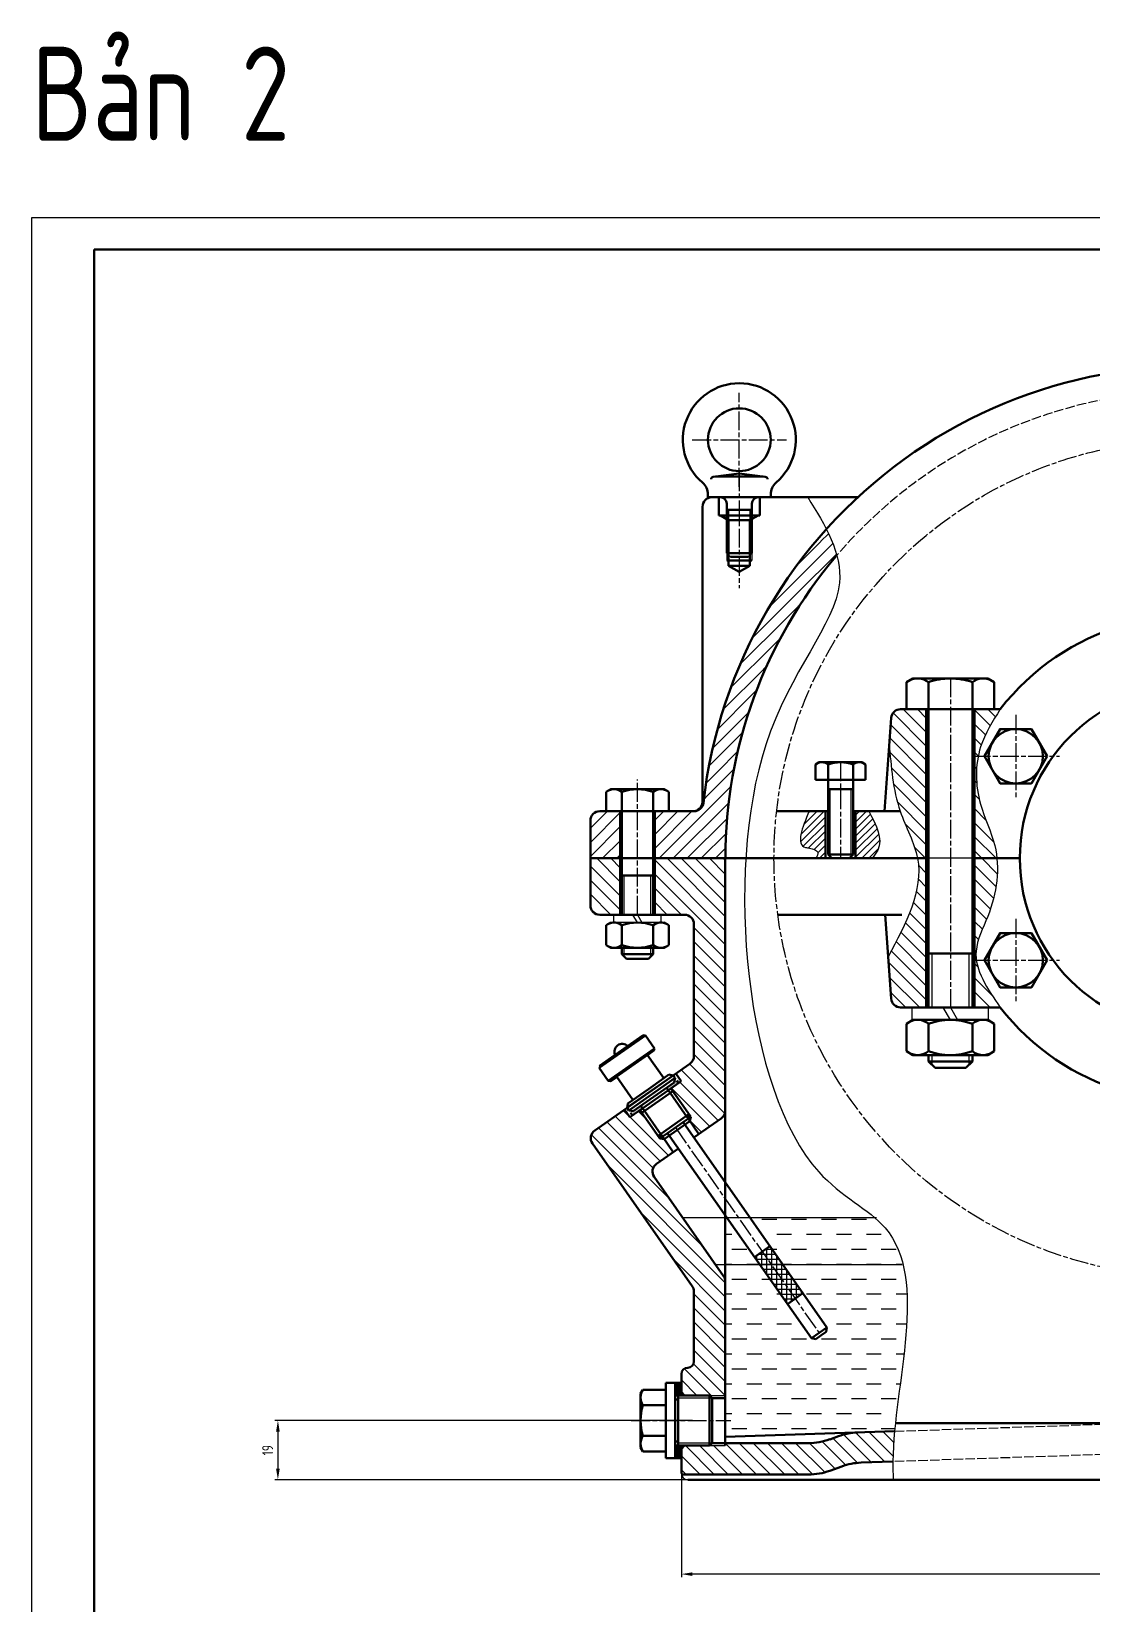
# Model space of a CAD drawing. Header units: millimetres. Extents: x -11122 to -2883, y -3177 to -1688.
# Drawn here: x -9733 to -9394, y -2778 to -2276 of the extents above; entities that cross this region are included whole.
import ezdxf

# ---------------------------------------------------------------- set-up
doc = ezdxf.new("R2010")
doc.units = ezdxf.units.MM
doc.header["$LTSCALE"] = 0.5
doc.linetypes.add('AM_ISO02W050', pattern=[7.5, 6, -1.5])
doc.linetypes.add('AM_ISO08W050', pattern=[18, 12, -1.5, 3, -1.5])
for name, color, linetype, lineweight in [('AM_0', 7, 'Continuous', 50), ('AM_3', 6, 'AM_ISO02W050', 25), ('AM_4', 3, 'Continuous', 25), ('AM_5', 3, 'Continuous', 25), ('AM_7', 4, 'AM_ISO08W050', 25), ('duong dam', 7, 'Continuous', 50), ('duong_dam', 7, 'Continuous', 50)]:
    doc.layers.add(name, color=color, linetype=linetype, lineweight=lineweight)
doc.styles.get("Standard").update_dxf_attribs({"font": 'tcvn+7284-2003i.ttf', "width": 0.8, "height": 3.5})
doc.styles.add('TCVN', font='tcvn+7284-2003i.ttf', dxfattribs={"width": 0.8, "height": 3.5})
doc.dimstyles.new('AM_ISO$0', dxfattribs={"dimtxt": 3.5, "dimasz": 3.5, "dimexe": 1, "dimexo": 1, "dimgap": 1.5, "dimtad": 1, "dimdsep": 46, "dimtxsty": 'Standard', "dimcen": 0, "dimclrd": 256, "dimclre": 256, "dimclrt": 130, "dimadec": 0, "dimazin": 2, "dimtp": 0.1, "dimtm": 0.1, "dimtfac": 0.71, "dimtdec": 3, "dimtmove": 0, "dimatfit": 3, "dimfxl": 1, "dimlwd": -1, "dimlwe": -1, "dimarcsym": 1})
pattern_1 = [(135, (-11036.2126, -6020.4204), (-2.245064, -2.245064), [])]

# ---------------------------------------------------------------- blocks, each defined once
blk = doc.blocks.new('*U41')
at = {"layer": 'AM_0'}
blk.add_lwpolyline([(10, 0), (5, 8.66), (-5, 8.66), (-10, 0), (-5, -8.66), (5, -8.66)], close=True, dxfattribs=at)
blk.add_circle((0, 0), 8.66, dxfattribs=at)
at = {"layer": 'AM_7'}
for p, q in [((0, 13.2), (0, -13.2)), ((-14, 0), (14, 0))]:
    blk.add_line(p, q, dxfattribs=at)
blk = doc.blocks.new('*U42')
at = {"layer": 'AM_0'}
blk.add_lwpolyline([(10, 0), (5, 8.66), (-5, 8.66), (-10, 0), (-5, -8.66), (5, -8.66)], close=True, dxfattribs=at)
blk.add_circle((0, 0), 8.66, dxfattribs=at)
at = {"layer": 'AM_7'}
for p, q in [((0, 13.2), (0, -13.2)), ((-14, 0), (14, 0))]:
    blk.add_line(p, q, dxfattribs=at)
blk = doc.blocks.new('*U31')
at = {"layer": 'AM_0', "lineweight": 25}
for p, q in [((0, 0), (-2.31, -4)), ((12.15, 0), (-12.15, 0)), ((-12.15, -4), (-12.15, 0)), ((-12.15, -4), (12.15, -4)), ((0, -4), (2.31, 0)), ((12.15, -4), (12.15, 0))]:
    blk.add_line(p, q, dxfattribs=at)
blk = doc.blocks.new('*U32')
at = {"layer": 'AM_0', "lineweight": 25}
for p, q in [((0, 0), (-1.44, -2.5)), ((7.55, 0), (-7.55, 0)), ((-7.55, -2.5), (-7.55, 0)), ((-7.55, -2.5), (7.55, -2.5)), ((0, -2.5), (1.44, 0)), ((7.55, -2.5), (7.55, 0))]:
    blk.add_line(p, q, dxfattribs=at)
blk = doc.blocks.new('*U33')
at = {"layer": 'AM_0'}
for p, q in [((0, 0), (-6.81, 0)), ((0, 0), (6.81, 0)), ((-8, -0.69), (-6.81, 0)), ((-8, -0.69), (-8, -5.6)), ((-4, -0.69), (-4, -5.6)), ((4, -0.69), (4, -5.6)), ((8, -0.69), (6.81, 0)), ((8, -0.69), (8, -5.6)), ((-8, -5.6), (0, -5.6)), ((-4, -5.6), (-4, -29.4)), ((4, -5.6), (-4, -5.6)), ((-4, -8.6), (4, -8.6)), ((8, -5.6), (0, -5.6)), ((4, -29.4), (4, -5.6)), ((-4, -29.4), (4, -29.4)), ((-4, -29.4), (-2.8, -30.6)), ((4, -29.4), (2.8, -30.6)), ((-2.8, -30.6), (2.8, -30.6))]:
    blk.add_line(p, q, dxfattribs=at)
for centre, radius, start, end in [((0, -12), 12, 90, 109.4712), ((0, -12), 12, 70.5288, 90), ((-5.97, -3.16), 3.16, 51.5018, 120), ((5.97, -3.16), 3.16, 60, 128.4982)]:
    blk.add_arc(centre, radius, start, end, dxfattribs=at)
at = {"layer": 'AM_4'}
for p, q in [((-3.4, -8.6), (-3.4, -30)), ((3.4, -30), (3.4, -8.6))]:
    blk.add_line(p, q, dxfattribs=at)
at = {"layer": 'AM_7'}
blk.add_line((0, 0), (0, -30.6), dxfattribs=at)
blk = doc.blocks.new('*D45')
at = {"layer": 'AM_5', "linetype": 'ByBlock', "transparency": 16777216}
for p, q in [((-9525.49, -2732.16), (-9525.49, -2768.66)), ((-9129.4, -2734.92), (-9129.4, -2768.66)), ((-9132.9, -2767.66), (-9521.99, -2767.66))]:
    blk.add_line(p, q, dxfattribs=at)
at = {"layer": 'AM_5', "transparency": 16777216}
for points in [[(-9521.99, -2767.08), (-9521.99, -2768.24), (-9525.49, -2767.66)], [(-9132.9, -2767.08), (-9132.9, -2768.24), (-9129.4, -2767.66)]]:
    blk.add_solid(points, dxfattribs=at)
at = {"layer": 'AM_5', "color": 3, "transparency": 16777216, "insert": (-9327.45, -2764.41), "char_height": 3.5, "attachment_point": 5, "style": 'TCVN'}
blk.add_mtext('396', dxfattribs=at)
blk = doc.blocks.new('*D58')
at = {"layer": 'AM_5', "linetype": 'ByBlock', "transparency": 16777216}
for p, q in [((-9521.94, -2718.73), (-9655.07, -2718.73)), ((-9654.07, -2722.23), (-9654.07, -2734.09)), ((-9521.94, -2737.59), (-9655.07, -2737.59))]:
    blk.add_line(p, q, dxfattribs=at)
at = {"layer": 'AM_5', "transparency": 16777216}
for points in [[(-9654.66, -2722.23), (-9653.49, -2722.23), (-9654.07, -2718.73)], [(-9654.66, -2734.09), (-9653.49, -2734.09), (-9654.07, -2737.59)]]:
    blk.add_solid(points, dxfattribs=at)
at = {"layer": 'AM_5', "color": 3, "transparency": 16777216, "insert": (-9657.32, -2728.16), "char_height": 3.5, "attachment_point": 5, "rotation": 90, "style": 'TCVN'}
blk.add_mtext('19', dxfattribs=at)

msp = doc.modelspace()

# ---------------------------------------------------------------- hatches: boundary and pattern name
at = {"layer": 'AM_0'}
h = msp.add_hatch(color=256, dxfattribs=at)
h.paths.add_polyline_path([(-9537.83, -2619.25), (-9538.4, -2618.43), (-9541.68, -2620.73), (-9541.1, -2621.55)])
h.paths.add_polyline_path([(-9530.21, -2612.7), (-9529.63, -2613.52), (-9526.36, -2611.22), (-9526.93, -2610.4)])
at = {"layer": 'AM_4', "lineweight": 25}
h = msp.add_hatch(dxfattribs=at)
h.set_pattern_fill('ANSI31', color=256, scale=0.5)
h.set_pattern_definition([(45, (-10309.5056, -5464.477), (-1.122532, 1.122532), [])])
edge = h.paths.add_edge_path()
edge.add_spline(control_points=[(-9464.73, -2539.59), (-9464.04, -2538.75), (-9460.54, -2534.52), (-9463.44, -2529.01), (-9465.76, -2524.59)], knot_values=[0, 0, 0, 0, 3.140591, 15.906065, 15.906065, 15.906065, 15.906065], degree=3, periodic=0)
edge.add_line((-9465.76, -2524.59), (-9469.97, -2524.59))
edge.add_line((-9469.97, -2524.59), (-9469.97, -2539.59))
edge.add_line((-9469.97, -2539.59), (-9464.73, -2539.59))
edge = h.paths.add_edge_path()
edge.add_spline(control_points=[(-9484.77, -2524.59), (-9486.99, -2529.89), (-9489.44, -2535.76), (-9484.17, -2536.39), (-9481.37, -2537.15), (-9482.22, -2538.9), (-9482.56, -2539.59)], knot_values=[0, 0, 0, 0, 11.588207, 12.843494, 15.830586, 17.801559, 17.801559, 17.801559, 17.801559], degree=3, periodic=0)
edge.add_line((-9482.56, -2539.59), (-9479.57, -2539.59))
edge.add_line((-9479.57, -2539.59), (-9479.57, -2524.59))
edge.add_line((-9479.57, -2524.59), (-9484.77, -2524.59))
h = msp.add_hatch(dxfattribs=at)
h.set_pattern_fill('DASH', color=256, scale=1.5)
h.set_pattern_definition([(0, (-10309.5056, -5464.477), (4.7625, 4.7625), [4.7625, -4.7625])])
edge = h.paths.add_edge_path()
edge.add_spline(control_points=[(-9457.28, -2719.59), (-9455.46, -2702.4), (-9451.4, -2683.93), (-9455.11, -2669.17)], knot_values=[219.266427, 219.266427, 219.266427, 219.266427, 267.841121, 267.841121, 267.841121, 267.841121], degree=3, periodic=0)
edge.add_line((-9455.11, -2669.17), (-9493.1, -2669.17))
edge.add_line((-9493.1, -2669.17), (-9479.16, -2689.09))
edge.add_line((-9479.16, -2689.09), (-9479.4, -2690.48))
edge.add_line((-9479.4, -2690.48), (-9481.04, -2691.63))
edge.add_line((-9481.04, -2691.63), (-9482.68, -2692.78))
edge.add_line((-9482.68, -2692.78), (-9484.07, -2692.53))
edge.add_line((-9484.07, -2692.53), (-9500.43, -2669.17))
edge.add_line((-9500.43, -2669.17), (-9511.49, -2669.17))
edge.add_line((-9511.49, -2669.17), (-9511.49, -2723.92))
edge.add_line((-9511.49, -2723.92), (-9457.53, -2722.12))
edge.add_spline(control_points=[(-9457.53, -2722.12), (-9457.45, -2721.28), (-9457.37, -2720.44), (-9457.28, -2719.59)], knot_values=[267.841121, 267.841121, 267.841121, 267.841121, 270.238673, 270.238673, 270.238673, 270.238673], degree=3, periodic=0)
edge = h.paths.add_edge_path()
edge.add_spline(control_points=[(-9455.11, -2669.17), (-9456.18, -2664.89), (-9458.46, -2659.67), (-9462.28, -2655.2), (-9463.27, -2654.17)], knot_values=[200.745837, 200.745837, 200.745837, 200.745837, 214.846603, 219.266427, 219.266427, 219.266427, 219.266427], degree=3, periodic=0)
edge.add_line((-9463.27, -2654.17), (-9503.61, -2654.17))
edge.add_line((-9503.61, -2654.17), (-9493.1, -2669.17))
edge.add_line((-9493.1, -2669.17), (-9455.11, -2669.17))
h.paths.add_polyline_path([(-9510.93, -2654.17), (-9511.49, -2654.17), (-9511.49, -2669.17), (-9500.43, -2669.17)])
at = {"layer": 'AM_7', "lineweight": 25}
h = msp.add_hatch(dxfattribs=at)
h.set_pattern_fill('ANSI31', color=256)
h.set_pattern_definition([(45, (-9507.4938, -5464.477), (-2.245064, 2.245064), [])])
edge = h.paths.add_edge_path()
edge.add_spline(control_points=[(-9479.3, -2434.75), (-9478.68, -2436), (-9476.95, -2440.02), (-9475.96, -2443.08)], knot_values=[10.705236, 10.705236, 10.705236, 10.705236, 18.592735, 18.592735, 18.592735, 18.592735], degree=3, periodic=0)
edge.add_arc((-9362.65, -2539.59), 148.83, 139.5771, 180)
edge.add_line((-9511.49, -2539.59), (-9533.99, -2539.59))
edge.add_line((-9533.99, -2539.59), (-9533.99, -2524.59))
edge.add_line((-9533.99, -2524.59), (-9529.49, -2524.59))
edge.add_line((-9529.49, -2524.59), (-9521.47, -2524.59))
edge.add_arc((-9521.47, -2521.59), 3, 270, 353.5338)
edge.add_arc((-9362.65, -2539.59), 156.83, 138.0524, 173.5338, ccw=False)
edge = h.paths.add_edge_path()
edge.add_arc((-9551.49, -2527.59), 3, 90, 180, ccw=False)
edge.add_line((-9551.49, -2524.59), (-9549.49, -2524.59))
edge.add_line((-9549.49, -2524.59), (-9544.99, -2524.59))
edge.add_line((-9544.99, -2524.59), (-9544.99, -2539.59))
edge.add_line((-9544.99, -2539.59), (-9554.49, -2539.59))
edge.add_line((-9554.49, -2539.59), (-9554.49, -2527.59))
at = {"layer": 'AM_7'}
h = msp.add_hatch(dxfattribs=at)
h.set_pattern_fill('ANSI31', color=256, angle=90)
h.set_pattern_definition(pattern_1)
edge = h.paths.add_edge_path()
edge.add_line((-9447.47, -2492.09), (-9453.77, -2492.09))
edge.add_line((-9453.77, -2492.09), (-9455.65, -2492.09))
edge.add_arc((-9455.65, -2495.09), 3, 90, 175.9478)
edge.add_line((-9458.64, -2494.88), (-9459.23, -2503.16))
edge.add_spline(control_points=[(-9459.23, -2503.16), (-9458.69, -2510.42), (-9458.15, -2517.67), (-9455.75, -2524.59)], knot_values=[0, 0, 0, 0, 21.704705, 21.704705, 21.704705, 21.704705], degree=3, periodic=0)
edge.add_spline(control_points=[(-9455.75, -2524.59), (-9453.99, -2529.68), (-9451.22, -2534.59), (-9450.26, -2539.59)], knot_values=[0, 0, 0, 0, 15.971932, 15.971932, 15.971932, 15.971932], degree=3, periodic=0)
edge.add_line((-9450.26, -2539.59), (-9447.47, -2539.59))
edge.add_line((-9447.47, -2539.59), (-9447.47, -2492.09))
h = msp.add_hatch(dxfattribs=at)
h.set_pattern_fill('ANSI31', color=256, angle=90)
h.set_pattern_definition(pattern_1)
edge = h.paths.add_edge_path()
edge.add_spline(control_points=[(-9430.9, -2507.09), (-9430.7, -2506.08), (-9429.32, -2500.7), (-9426.33, -2495.95), (-9423.89, -2492.09)], knot_values=[0, 0, 0, 0, 3.083121, 16.621132, 16.621132, 16.621132, 16.621132], degree=3, periodic=0)
edge.add_line((-9423.89, -2492.09), (-9432.07, -2492.09))
edge.add_line((-9432.07, -2492.09), (-9432.07, -2507.09))
edge.add_line((-9432.07, -2507.09), (-9430.9, -2507.09))
h = msp.add_hatch(dxfattribs=at)
h.set_pattern_fill('ANSI31', color=256, angle=90)
h.set_pattern_definition(pattern_1)
edge = h.paths.add_edge_path()
edge.add_spline(control_points=[(-9424.93, -2539.59), (-9425.07, -2538.2), (-9426.06, -2532.3), (-9431.3, -2522.31), (-9431.89, -2512.05), (-9430.9, -2507.09)], knot_values=[16.621132, 16.621132, 16.621132, 16.621132, 20.828975, 34.787135, 49.906174, 49.906174, 49.906174, 49.906174], degree=3, periodic=0)
edge.add_line((-9430.9, -2507.09), (-9432.07, -2507.09))
edge.add_line((-9432.07, -2507.09), (-9432.07, -2539.59))
edge.add_line((-9432.07, -2539.59), (-9424.93, -2539.59))
at = {"layer": 'AM_7', "lineweight": 25}
h = msp.add_hatch(dxfattribs=at)
h.set_pattern_fill('ANSI31', color=256, angle=90)
h.set_pattern_definition([(135, (-10309.5056, -5464.477), (-2.245064, -2.245064), [])])
h.paths.add_polyline_path([(-9521.49, -2560.59), (-9521.49, -2602.59, -0.244698), (-9522.77, -2605.05), (-9527.26, -2608.19), (-9525.54, -2610.65), (-9529.63, -2613.52), (-9529.06, -2614.34), (-9523.9, -2621.71), (-9523.08, -2621.13), (-9523.08, -2621.13), (-9522.51, -2621.95), (-9522.75, -2623.35), (-9519.88, -2627.44), (-9512.77, -2622.46, 0.244698), (-9511.49, -2620), (-9511.49, -2539.59), (-9533.99, -2539.59), (-9533.99, -2557.59), (-9528.99, -2557.59), (-9524.49, -2557.59, -0.414214)])
h.paths.add_polyline_path([(-9544.99, -2539.59), (-9554.49, -2539.59), (-9554.49, -2554.59, 0.414214), (-9551.49, -2557.59), (-9544.99, -2557.59)])
h.paths.add_polyline_path([(-9533.43, -2636.93), (-9528.07, -2633.18), (-9531.52, -2628.26), (-9532.09, -2627.44), (-9532.91, -2628.02), (-9538.07, -2620.64), (-9538.64, -2619.83), (-9541.92, -2622.12), (-9543.64, -2619.66), (-9553.1, -2626.28, 0.414214), (-9553.83, -2630.46), (-9522.03, -2675.88, -0.153915), (-9521.49, -2677.6), (-9521.49, -2699.92, -0.414214), (-9523.49, -2701.92, 0.414214), (-9525.49, -2703.92), (-9525.49, -2709.73), (-9524.49, -2710.73), (-9516.49, -2710.73), (-9511.49, -2710.73), (-9511.49, -2689.68), (-9511.49, -2674.44, 0.153915), (-9512.03, -2672.72), (-9534.17, -2641.11, -0.414214)])
at = {"layer": 'AM_7'}
h = msp.add_hatch(dxfattribs=at)
h.set_pattern_fill('ANSI31', color=256, angle=90)
h.set_pattern_definition(pattern_1)
edge = h.paths.add_edge_path()
edge.add_line((-9447.47, -2539.59), (-9450.26, -2539.59))
edge.add_spline(control_points=[(-9450.26, -2539.59), (-9448.3, -2549.82), (-9453.95, -2560.38), (-9459.59, -2570.94)], knot_values=[0, 0, 0, 0, 32.714038, 32.714038, 32.714038, 32.714038], degree=3, periodic=0)
edge.add_line((-9459.59, -2570.94), (-9458.64, -2584.3))
edge.add_arc((-9455.65, -2584.09), 3, 184.0522, 270)
edge.add_line((-9455.65, -2587.09), (-9454.77, -2587.09))
edge.add_line((-9454.77, -2587.09), (-9454.77, -2587.06))
edge.add_line((-9454.77, -2587.06), (-9447.47, -2587.06))
edge.add_line((-9447.47, -2587.06), (-9447.47, -2539.59))
h = msp.add_hatch(dxfattribs=at)
h.set_pattern_fill('ANSI31', color=256, angle=90)
h.set_pattern_definition(pattern_1)
edge = h.paths.add_edge_path()
edge.add_spline(control_points=[(-9431.48, -2572.09), (-9431.62, -2571.11), (-9431.81, -2566.53), (-9426.26, -2556.11), (-9424.32, -2545.67), (-9424.93, -2539.59)], knot_values=[49.906174, 49.906174, 49.906174, 49.906174, 53.075656, 64.740824, 83.245017, 83.245017, 83.245017, 83.245017], degree=3, periodic=0)
edge.add_line((-9424.93, -2539.59), (-9432.07, -2539.59))
edge.add_line((-9432.07, -2539.59), (-9432.07, -2572.09))
edge.add_line((-9432.07, -2572.09), (-9431.48, -2572.09))
h = msp.add_hatch(dxfattribs=at)
h.set_pattern_fill('ANSI31', color=256, angle=90)
h.set_pattern_definition(pattern_1)
edge = h.paths.add_edge_path()
edge.add_spline(control_points=[(-9423.89, -2587.09), (-9427.32, -2582.11), (-9430.75, -2577.13), (-9431.48, -2572.09)], knot_values=[83.245017, 83.245017, 83.245017, 83.245017, 99.590234, 99.590234, 99.590234, 99.590234], degree=3, periodic=0)
edge.add_line((-9431.48, -2572.09), (-9432.07, -2572.09))
edge.add_line((-9432.07, -2572.09), (-9432.07, -2587.06))
edge.add_line((-9432.07, -2587.06), (-9424.77, -2587.06))
edge.add_line((-9424.77, -2587.06), (-9423.89, -2587.09))
at = {"layer": 'AM_7', "lineweight": 25}
h = msp.add_hatch(dxfattribs=at)
h.set_pattern_fill('ANSI37', color=256, scale=0.5, angle=45)
h.set_pattern_definition([(90, (-10309.5056, -5464.477), (-1.5875, 0), []), (180, (-10309.5056, -5464.477), (-1e-16, -1.5875), [])])
h.paths.add_polyline_path([(-9497.3, -2663.18), (-9499.75, -2664.9), (-9490.46, -2678.18), (-9486.79, -2678.18)])
h.paths.add_polyline_path([(-9499.75, -2664.9), (-9502.21, -2666.63), (-9494.12, -2678.18), (-9490.46, -2678.18)])
h.paths.add_polyline_path([(-9489.25, -2679.9), (-9490.46, -2678.18), (-9494.12, -2678.18), (-9491.71, -2681.63)])
h.paths.add_polyline_path([(-9486.79, -2678.18), (-9490.46, -2678.18), (-9489.25, -2679.9)])
at = {"layer": 'AM_7'}
h = msp.add_hatch(dxfattribs=at)
h.set_pattern_fill('ANSI31', color=256, angle=90)
h.set_pattern_definition([(135, (-9507.4938, -5464.477), (-2.245064, -2.245064), [])])
edge = h.paths.add_edge_path()
edge.add_arc((-9485.01, -2715.92), 20, 270, 290)
edge.add_line((-9478.17, -2734.72), (-9474.39, -2733.34))
edge.add_arc((-9467.55, -2752.13), 20, 91.9092, 110, ccw=False)
edge.add_line((-9468.22, -2732.14), (-9458.06, -2731.81))
edge.add_spline(control_points=[(-9458.06, -2731.81), (-9458.04, -2728.66), (-9457.84, -2725.42), (-9457.53, -2722.12)], knot_values=[270.238673, 270.238673, 270.238673, 270.238673, 279.633953, 279.633953, 279.633953, 279.633953], degree=3, periodic=0)
edge.add_line((-9457.53, -2722.12), (-9469.23, -2722.51))
edge.add_arc((-9468.57, -2742.5), 20, 91.9092, 110)
edge.add_line((-9475.41, -2723.71), (-9478.17, -2724.72))
edge.add_arc((-9485.01, -2705.92), 20, 270, 290, ccw=False)
edge.add_line((-9485.01, -2725.92), (-9511.49, -2725.92))
edge.add_line((-9511.49, -2725.92), (-9511.49, -2726.73))
edge.add_line((-9511.49, -2726.73), (-9516.49, -2726.73))
edge.add_line((-9516.49, -2726.73), (-9524.49, -2726.73))
edge.add_line((-9524.49, -2726.73), (-9525.49, -2727.73))
edge.add_line((-9525.49, -2727.73), (-9525.49, -2730.74))
edge.add_line((-9525.49, -2730.74), (-9525.49, -2735.59))
edge.add_arc((-9523.49, -2735.59), 2, 180, 189.5931)
edge.add_line((-9525.46, -2735.92), (-9485.01, -2735.92))

# ---------------------------------------------------------------- linework, layer by layer
for p, q in [((-9544.91, -2568.09), (-9533.97, -2568.09)), ((-9551.59, -2605.7), (-9551.71, -2606.39)), ((-9529.06, -2614.34), (-9530.21, -2612.7)), ((-9536.02, -2613.11), (-9540.94, -2616.55)), ((-9528.24, -2613.76), (-9523.08, -2621.13)), ((-9537.25, -2620.07), (-9538.4, -2618.43)), ((-9532.91, -2628.02), (-9538.07, -2620.64)), ((-9527.42, -2625.39), (-9523.32, -2622.53)), ((-9527.42, -2625.39), (-9531.52, -2628.26)), ((-9527.49, -2706.73), (-9527.49, -2710.73)), ((-9527.49, -2710.73), (-9525.49, -2710.73)), ((-9527.49, -2711.55), (-9527.49, -2710.73)), ((-9527.49, -2725.92), (-9527.49, -2711.55)), ((-9525.49, -2710.73), (-9516.49, -2710.73)), ((-9527.49, -2725.92), (-9527.49, -2726.73)), ((-9527.49, -2730.74), (-9527.49, -2726.73)), ((-9516.49, -2726.73), (-9526.49, -2726.73))]:
    msp.add_line(p, q)
msp.add_arc((-9523.49, -2735.59), 2, 180, 270)
at = {"layer": 'AM_0'}
for p, q in [((-8553.6, -2345.59), (-9712.6, -2345.59)), ((-9712.6, -2345.59), (-9712.6, -3166.59)), ((-9507.04, -2417), (-9515.32, -2418.08)), ((-9507.04, -2417), (-9498.76, -2418.08)), ((-9514.65, -2417.99), (-9499.42, -2417.99)), ((-9517.03, -2424.59), (-9517.03, -2423.67)), ((-9513.03, -2424.59), (-9517.03, -2424.59)), ((-9515.77, -2424.59), (-9469.29, -2424.59)), ((-9513.53, -2424.59), (-9513.53, -2430.35)), ((-9500.53, -2424.59), (-9513.53, -2424.59)), ((-9507.03, -2424.59), (-9513.03, -2424.59)), ((-9511.03, -2426.59), (-9511.03, -2442.39)), ((-9507.03, -2424.59), (-9501.03, -2424.59)), ((-9503.03, -2426.59), (-9503.03, -2442.39)), ((-9501.03, -2424.59), (-9497.03, -2424.59)), ((-9500.53, -2430.35), (-9500.53, -2424.59)), ((-9497.03, -2424.59), (-9497.03, -2423.67)), ((-9518.77, -2521.59), (-9518.77, -2427.59)), ((-9513.03, -2430.35), (-9513.53, -2430.35)), ((-9500.53, -2430.35), (-9513.03, -2430.35)), ((-9513.03, -2430.35), (-9510.43, -2431.85)), ((-9511.03, -2428.59), (-9503.03, -2428.59)), ((-9510.43, -2431.85), (-9510.43, -2446.39)), ((-9510.43, -2431.85), (-9503.63, -2431.85)), ((-9501.03, -2430.35), (-9503.63, -2431.85)), ((-9503.63, -2431.85), (-9503.63, -2446.39)), ((-9511.03, -2442.39), (-9503.03, -2442.39)), ((-9509.83, -2443.59), (-9504.23, -2443.59)), ((-9453.77, -2483.49), (-9451.69, -2482.29)), ((-9439.77, -2482.29), (-9451.69, -2482.29)), ((-9439.77, -2482.29), (-9427.85, -2482.29)), ((-9425.77, -2483.49), (-9427.85, -2482.29)), ((-9453.77, -2483.49), (-9453.77, -2492.09)), ((-9446.77, -2483.49), (-9446.77, -2492.09)), ((-9432.77, -2483.49), (-9432.77, -2492.09)), ((-9425.77, -2483.49), (-9425.77, -2492.09)), ((-9423.89, -2492.09), (-9455.65, -2492.09)), ((-9453.77, -2492.09), (-9439.77, -2492.09)), ((-9447.47, -2492.09), (-9447.47, -2587.09)), ((-9446.77, -2492.09), (-9446.77, -2587.09)), ((-9432.77, -2492.09), (-9446.77, -2492.09)), ((-9425.77, -2492.09), (-9439.77, -2492.09)), ((-9432.77, -2587.09), (-9432.77, -2492.09)), ((-9432.07, -2492.09), (-9432.07, -2587.09)), ((-9458.64, -2494.88), (-9460.75, -2524.59)), ((-9549.49, -2518.45), (-9548, -2517.59)), ((-9549.49, -2524.59), (-9549.49, -2518.45)), ((-9548, -2517.59), (-9530.97, -2517.59)), ((-9544.49, -2518.45), (-9544.49, -2524.59)), ((-9534.49, -2518.45), (-9534.49, -2524.59)), ((-9529.49, -2518.45), (-9530.97, -2517.59)), ((-9529.49, -2518.45), (-9529.49, -2524.59)), ((-9521.47, -2524.59), (-9551.49, -2524.59)), ((-9549.49, -2524.59), (-9551.49, -2524.59)), ((-9529.49, -2524.59), (-9549.49, -2524.59)), ((-9544.99, -2557.59), (-9544.99, -2524.59)), ((-9544.49, -2524.59), (-9544.49, -2539.59)), ((-9534.49, -2557.59), (-9534.49, -2524.59)), ((-9533.99, -2557.59), (-9533.99, -2524.59)), ((-9478.77, -2524.59), (-9495.14, -2524.59)), ((-9479.57, -2524.59), (-9479.57, -2539.59)), ((-9460.75, -2524.59), (-9470.77, -2524.59)), ((-9469.97, -2539.59), (-9469.97, -2524.59)), ((-9460.75, -2524.59), (-9455.75, -2524.59)), ((-9554.49, -2527.59), (-9554.49, -2554.59)), ((-9447.47, -2539.59), (-9554.49, -2539.59)), ((-9544.49, -2539.59), (-9544.49, -2557.59)), ((-9511.49, -2539.59), (-9511.49, -2658.15)), ((-9417.65, -2539.59), (-9432.07, -2539.59)), ((-9534.49, -2545.09), (-9544.49, -2545.09)), ((-9534.49, -2557.59), (-9534.49, -2545.09)), ((-9524.49, -2557.59), (-9551.49, -2557.59)), ((-9549.99, -2557.59), (-9528.99, -2557.59)), ((-9460.54, -2557.59), (-9494.77, -2557.59)), ((-9460.54, -2557.59), (-9458.64, -2584.3)), ((-9460.54, -2557.59), (-9455.2, -2557.59)), ((-9548, -2560.09), (-9549.49, -2560.95)), ((-9548, -2560.09), (-9549.49, -2560.95)), ((-9549.49, -2567.23), (-9549.49, -2560.95)), ((-9544.49, -2560.95), (-9544.49, -2567.23)), ((-9544.49, -2560.95), (-9544.49, -2567.23)), ((-9544.49, -2560.95), (-9544.49, -2567.23)), ((-9534.49, -2567.23), (-9534.49, -2560.95)), ((-9534.49, -2567.23), (-9534.49, -2560.95)), ((-9534.49, -2560.95), (-9534.49, -2567.23)), ((-9530.97, -2560.09), (-9529.49, -2560.95)), ((-9529.49, -2560.95), (-9529.49, -2567.23)), ((-9521.49, -2560.59), (-9521.49, -2602.59)), ((-9548, -2568.09), (-9549.49, -2567.23)), ((-9530.97, -2568.09), (-9529.49, -2567.23)), ((-9530.97, -2568.09), (-9548, -2568.09)), ((-9544.49, -2568.09), (-9544.49, -2570.09)), ((-9544.49, -2570.09), (-9544.49, -2570.09)), ((-9544.49, -2570.09), (-9542.99, -2571.59)), ((-9544.49, -2570.09), (-9534.49, -2570.09)), ((-9542.99, -2571.59), (-9535.99, -2571.59)), ((-9534.49, -2570.09), (-9535.99, -2571.59)), ((-9534.49, -2570.09), (-9534.49, -2568.09)), ((-9534.49, -2570.09), (-9534.49, -2568.09)), ((-9446.77, -2569.96), (-9432.77, -2569.96)), ((-9455.65, -2587.09), (-9423.89, -2587.09)), ((-9447.27, -2587.06), (-9447.27, -2587.09)), ((-9432.27, -2587.06), (-9432.27, -2587.09)), ((-9453.77, -2592.29), (-9451.69, -2591.09)), ((-9453.77, -2599.06), (-9453.77, -2592.29)), ((-9453.77, -2592.29), (-9453.77, -2601.09)), ((-9427.85, -2591.09), (-9451.69, -2591.09)), ((-9427.85, -2591.09), (-9451.69, -2591.09)), ((-9446.77, -2592.29), (-9446.77, -2601.09)), ((-9446.77, -2601.09), (-9446.77, -2592.29)), ((-9432.77, -2601.09), (-9432.77, -2592.29)), ((-9432.77, -2601.09), (-9432.77, -2592.29)), ((-9425.77, -2592.29), (-9427.85, -2591.09)), ((-9425.77, -2601.09), (-9425.77, -2592.29)), ((-9536.97, -2596.07), (-9551.71, -2606.39)), ((-9551.59, -2605.7), (-9537.66, -2595.94)), ((-9537.66, -2595.94), (-9536.97, -2596.07)), ((-9536.97, -2596.07), (-9534.1, -2600.16)), ((-9548.85, -2610.49), (-9534.1, -2600.16)), ((-9534.22, -2600.86), (-9548.15, -2610.61)), ((-9534.22, -2600.86), (-9536.27, -2602.29)), ((-9531.11, -2609.67), (-9536.27, -2602.29)), ((-9534.1, -2600.16), (-9534.22, -2600.86)), ((-9453.77, -2601.09), (-9451.69, -2602.29)), ((-9451.69, -2602.29), (-9427.85, -2602.29)), ((-9446.77, -2602.29), (-9446.77, -2604.29)), ((-9432.77, -2604.29), (-9432.77, -2602.29)), ((-9432.77, -2602.29), (-9432.77, -2604.29)), ((-9425.77, -2601.09), (-9427.85, -2602.29)), ((-9548.85, -2610.49), (-9551.71, -2606.39)), ((-9522.77, -2605.05), (-9528.9, -2609.34)), ((-9446.77, -2604.29), (-9444.67, -2606.39)), ((-9446.77, -2604.29), (-9432.77, -2604.29)), ((-9444.67, -2606.39), (-9434.87, -2606.39)), ((-9432.77, -2604.29), (-9434.87, -2606.39)), ((-9548.85, -2610.49), (-9548.15, -2610.61)), ((-9546.1, -2609.18), (-9548.15, -2610.61)), ((-9540.94, -2616.55), (-9546.1, -2609.18)), ((-9542.82, -2619.09), (-9528.08, -2608.76)), ((-9527.5, -2609.58), (-9542.25, -2619.91)), ((-9528.9, -2609.34), (-9542, -2618.51)), ((-9540.86, -2620.15), (-9527.75, -2610.98)), ((-9536.02, -2613.11), (-9531.11, -2609.67)), ((-9529.47, -2608.52), (-9531.11, -2609.67)), ((-9529.06, -2614.34), (-9530.21, -2612.7)), ((-9525.54, -2610.65), (-9529.63, -2613.52)), ((-9529.47, -2608.52), (-9528.08, -2608.76)), ((-9527.5, -2609.58), (-9528.08, -2608.76)), ((-9527.5, -2609.58), (-9527.75, -2610.98)), ((-9525.54, -2610.65), (-9527.26, -2608.19)), ((-9526.36, -2611.22), (-9526.93, -2610.4)), ((-9542.58, -2617.7), (-9542.82, -2619.09)), ((-9536.02, -2613.11), (-9542.58, -2617.7)), ((-9538.07, -2620.64), (-9528.24, -2613.76)), ((-9529.63, -2613.52), (-9537.83, -2619.25)), ((-9524.47, -2620.89), (-9529.06, -2614.34)), ((-9528.24, -2613.76), (-9528.81, -2612.94)), ((-9524.23, -2619.5), (-9528.53, -2613.35)), ((-9525.47, -2617.72), (-9525.47, -2617.72)), ((-9542.82, -2619.09), (-9553.1, -2626.28)), ((-9541.92, -2622.12), (-9543.64, -2619.66)), ((-9542.82, -2619.09), (-9542.25, -2619.91)), ((-9542.25, -2619.91), (-9540.86, -2620.15)), ((-9541.92, -2622.12), (-9537.83, -2619.25)), ((-9541.68, -2620.73), (-9541.1, -2621.55)), ((-9538.07, -2620.64), (-9538.64, -2619.83)), ((-9537.25, -2620.07), (-9538.4, -2618.43)), ((-9534.06, -2626.38), (-9538.07, -2620.64)), ((-9532.66, -2626.62), (-9537.25, -2620.07)), ((-9532.91, -2628.02), (-9523.08, -2621.13)), ((-9525.88, -2618.87), (-9525.88, -2618.87)), ((-9522.51, -2621.95), (-9524.96, -2623.67)), ((-9524.47, -2620.89), (-9523.32, -2622.53)), ((-9524.23, -2619.5), (-9522.51, -2621.95)), ((-9523.32, -2622.53), (-9523.08, -2621.13)), ((-9523.32, -2622.53), (-9519.88, -2627.44)), ((-9522.51, -2621.95), (-9522.75, -2623.35)), ((-9512.77, -2622.46), (-9521.52, -2628.59)), ((-9534.06, -2626.38), (-9532.33, -2628.84)), ((-9532.66, -2626.62), (-9531.52, -2628.26)), ((-9529.88, -2627.12), (-9532.33, -2628.84)), ((-9522.75, -2623.35), (-9530.94, -2629.08)), ((-9524.96, -2623.67), (-9529.88, -2627.12)), ((-9484.07, -2692.53), (-9529.88, -2627.12)), ((-9479.16, -2689.09), (-9524.96, -2623.67)), ((-9522.03, -2675.88), (-9553.83, -2630.46)), ((-9526.44, -2632.03), (-9533.43, -2636.93)), ((-9531.52, -2628.26), (-9532.91, -2628.02)), ((-9532.33, -2628.84), (-9530.94, -2629.08)), ((-9531.52, -2628.26), (-9528.07, -2633.18)), ((-9512.03, -2672.72), (-9534.17, -2641.11)), ((-9511.49, -2653.38), (-9511.49, -2726.73)), ((-9502.21, -2666.63), (-9497.3, -2663.18)), ((-9521.49, -2677.6), (-9521.49, -2699.92)), ((-9491.71, -2681.63), (-9486.79, -2678.18)), ((-9511.49, -2689.68), (-9511.49, -2710.73)), ((-9484.07, -2692.53), (-9479.16, -2689.09)), ((-9482.68, -2692.78), (-9484.07, -2692.53)), ((-9481.04, -2691.63), (-9482.68, -2692.78)), ((-9481.04, -2691.63), (-9479.4, -2690.48)), ((-9479.16, -2689.09), (-9479.4, -2690.48)), ((-9523.49, -2701.92), (-9523.49, -2701.92)), ((-9530.49, -2706.73), (-9527.49, -2706.73)), ((-9530.49, -2730.74), (-9530.49, -2706.73)), ((-9527.49, -2706.73), (-9525.49, -2706.73)), ((-9527.49, -2730.74), (-9527.49, -2706.73)), ((-9525.49, -2710.73), (-9525.49, -2703.92)), ((-9525.49, -2706.73), (-9525.49, -2710.73)), ((-9525.49, -2706.73), (-9525.49, -2709.73)), ((-9537.79, -2708.92), (-9538.49, -2710.14)), ((-9538.49, -2727.34), (-9538.49, -2710.13)), ((-9537.79, -2708.92), (-9530.49, -2708.92)), ((-9526.49, -2710.73), (-9527.49, -2710.73)), ((-9526.49, -2712.05), (-9527.49, -2712.05)), ((-9526.49, -2710.73), (-9516.49, -2710.73)), ((-9526.49, -2726.73), (-9526.49, -2710.73)), ((-9525.49, -2709.73), (-9524.49, -2710.73)), ((-9524.49, -2710.73), (-9516.49, -2710.73)), ((-9516.49, -2710.73), (-9515.68, -2711.55)), ((-9516.49, -2710.73), (-9516.49, -2726.73)), ((-9515.68, -2725.92), (-9515.68, -2711.55)), ((-9515.68, -2711.55), (-9511.49, -2711.55)), ((-9537.79, -2713.83), (-9530.49, -2713.83)), ((-9538.47, -2719.59), (-9538.49, -2719.59)), ((-9457.51, -2722.12), (-9511.49, -2723.92)), ((-9372.65, -2719.59), (-9457.28, -2719.59)), ((-9537.79, -2728.55), (-9538.49, -2727.33)), ((-9537.79, -2723.64), (-9530.49, -2723.64)), ((-9526.49, -2725.42), (-9527.49, -2725.42)), ((-9526.49, -2726.73), (-9527.49, -2726.73)), ((-9526.49, -2726.73), (-9516.49, -2726.73)), ((-9525.49, -2730.92), (-9525.49, -2726.73)), ((-9525.49, -2735.59), (-9525.49, -2726.73)), ((-9524.49, -2726.73), (-9525.49, -2727.73)), ((-9525.49, -2730.74), (-9525.49, -2727.73)), ((-9524.49, -2726.73), (-9516.49, -2726.73)), ((-9516.49, -2726.73), (-9515.68, -2725.92)), ((-9515.68, -2725.92), (-9511.49, -2725.92)), ((-9511.49, -2725.92), (-9485.01, -2725.92)), ((-9478.17, -2724.72), (-9475.41, -2723.71)), ((-9537.79, -2728.55), (-9530.49, -2728.55)), ((-9530.49, -2730.74), (-9527.49, -2730.74)), ((-9527.49, -2730.74), (-9525.49, -2730.74)), ((-9458.06, -2731.81), (-9468.22, -2732.14)), ((-9525.46, -2735.92), (-9485.01, -2735.92)), ((-9129.4, -2737.59), (-9523.49, -2737.59)), ((-9478.17, -2734.72), (-9474.39, -2733.34))]:
    msp.add_line(p, q, dxfattribs=at)
at = {"layer": 'AM_0', "lineweight": 25}
for p, q in [((-9511.03, -2442.39), (-9509.83, -2443.59)), ((-9503.03, -2442.39), (-9504.23, -2443.59)), ((-9472.1, -2539.59), (-9477.44, -2539.59)), ((-9432.07, -2539.59), (-9447.47, -2539.59)), ((-9548, -2560.09), (-9547.04, -2560.09)), ((-9530.97, -2560.09), (-9531.94, -2560.09))]:
    msp.add_line(p, q, dxfattribs=at)
at = {"layer": 'AM_0', "linetype": 'Continuous'}
for p, q in [((-9527.49, -2707.05), (-9527.17, -2706.73)), ((-9527.49, -2707.5), (-9526.72, -2706.73)), ((-9527.49, -2707.95), (-9526.27, -2706.73)), ((-9527.49, -2708.4), (-9525.82, -2706.73)), ((-9527.49, -2708.85), (-9525.49, -2706.85)), ((-9527.49, -2709.3), (-9525.49, -2707.3)), ((-9527.49, -2709.75), (-9525.49, -2707.75)), ((-9527.49, -2710.19), (-9525.49, -2708.19)), ((-9527.49, -2710.64), (-9525.49, -2708.64)), ((-9527.13, -2710.73), (-9525.49, -2709.09)), ((-9526.68, -2710.73), (-9525.49, -2709.54)), ((-9526.23, -2710.73), (-9525.49, -2709.99)), ((-9525.78, -2710.73), (-9525.49, -2710.44)), ((-9527.49, -2726.81), (-9527.41, -2726.73)), ((-9527.49, -2727.26), (-9526.96, -2726.73)), ((-9527.49, -2727.71), (-9526.52, -2726.73)), ((-9527.49, -2728.15), (-9526.07, -2726.73)), ((-9527.49, -2728.6), (-9525.62, -2726.73)), ((-9527.49, -2729.05), (-9525.49, -2727.05)), ((-9527.49, -2729.5), (-9525.49, -2727.5)), ((-9527.49, -2729.95), (-9525.49, -2727.95)), ((-9527.49, -2730.4), (-9525.49, -2728.4)), ((-9527.38, -2730.74), (-9525.49, -2728.85)), ((-9526.93, -2730.74), (-9525.49, -2729.3)), ((-9526.48, -2730.74), (-9525.49, -2729.75)), ((-9526.03, -2730.74), (-9525.49, -2730.2)), ((-9525.58, -2730.74), (-9525.49, -2730.64))]:
    msp.add_line(p, q, dxfattribs=at)
at = {"layer": 'AM_0'}
for centre, radius in [((-9507.03, -2406.24), 10), ((-9362.65, -2539.59), 55)]:
    msp.add_circle(centre, radius, dxfattribs=at)
for centre, radius, start, end in [((-9362.65, -2539.59), 156.83, 78.2213, 173.5338), ((-9507.03, -2406.24), 18, 310.7057, 229.2943), ((-9522.03, -2423.67), 5, 0, 49.2943), ((-9515.32, -2418.8), 0.72, 90, 180), ((-9498.76, -2418.8), 0.72, 0, 90), ((-9492.03, -2423.67), 5, 130.7057, 180), ((-9515.77, -2427.59), 3, 90, 180), ((-9513.03, -2426.59), 2, 0, 90), ((-9501.03, -2426.59), 2, 90, 180), ((-9362.65, -2539.59), 148.83, 139.7712, 180), ((-9362.65, -2539.59), 77.5, 217.7997, 142.2003), ((-9450.21, -2487.81), 5.53, 51.5018, 120), ((-9439.77, -2503.29), 21, 90, 109.4712), ((-9439.77, -2503.29), 21, 70.5288, 90), ((-9429.33, -2487.81), 5.53, 60, 128.4982), ((-9455.65, -2495.09), 3, 90, 175.9478), ((-9546.94, -2521.53), 3.95, 51.5018, 120), ((-9539.49, -2532.59), 15, 70.5288, 109.4712), ((-9532.03, -2521.53), 3.95, 60, 128.4982), ((-9521.77, -2521.59), 3, 270, 0), ((-9521.47, -2521.59), 3, 270, 353.5338), ((-9551.49, -2527.59), 3, 90, 180), ((-9551.49, -2554.59), 3, 180, 270), ((-9524.49, -2560.59), 3, 0, 90), ((-9546.94, -2564.03), 3.95, 51.5018, 120), ((-9539.49, -2575.09), 15, 70.5288, 109.4712), ((-9532.03, -2564.03), 3.95, 60, 128.4982), ((-9546.94, -2564.14), 3.95, 240, 308.4982), ((-9539.49, -2553.09), 15, 250.5288, 289.4712), ((-9532.03, -2564.14), 3.95, 231.5018, 300), ((-9455.65, -2584.09), 3, 184.0522, 270), ((-9450.21, -2596.61), 5.53, 51.5018, 120), ((-9439.77, -2612.09), 21, 70.5288, 109.4712), ((-9429.33, -2596.61), 5.53, 60, 128.4982), ((-9544.34, -2601.23), 2.5, 46.537, 203.463), ((-9524.49, -2602.59), 3, 305, 0), ((-9450.21, -2596.76), 5.53, 240, 308.4982), ((-9439.77, -2581.29), 21, 250.5288, 289.4712), ((-9429.33, -2596.76), 5.53, 231.5018, 300), ((-9514.49, -2620), 3, 305, 0), ((-9551.37, -2628.74), 3, 125, 215), ((-9531.71, -2639.39), 3, 125, 215), ((-9514.49, -2674.44), 3, 0, 35), ((-9524.49, -2677.6), 3, 0, 35), ((-9523.49, -2703.92), 2, 90, 180), ((-9523.49, -2699.92), 2, 270, 0), ((-9533.84, -2711.37), 4.65, 148.1553, 211.8447), ((-9520.94, -2718.73), 17.55, 163.7642, 196.2358), ((-9468.57, -2742.5), 20, 91.9092, 110), ((-9533.84, -2726.09), 4.65, 148.1553, 211.8447), ((-9485.01, -2705.92), 20, 270, 290), ((-9467.55, -2752.13), 20, 91.9092, 110), ((-9521.49, -2733.92), 0.001, 180, 270), ((-9485.01, -2715.92), 20, 270, 290)]:
    msp.add_arc(centre, radius, start, end, dxfattribs=at)
at = {"layer": 'AM_3', "lineweight": 25}
for p, q in [((-9457.51, -2722.12), (-9139.4, -2711.52)), ((-9158.4, -2721.82), (-9468.22, -2732.14))]:
    msp.add_line(p, q, dxfattribs=at)
msp.add_arc((-9362.65, -2539.59), 148.83, 80.0609, 139.7712, dxfattribs=at)
at = {"layer": 'AM_4'}
for p, q in [((-8543.6, -2335.59), (-9732.6, -2335.59)), ((-9732.6, -2335.59), (-9732.6, -3176.59)), ((-9511.03, -2431.5), (-9511.03, -2444.72)), ((-9510.43, -2428.59), (-9510.43, -2443.59)), ((-9503.63, -2428.59), (-9503.63, -2443.59)), ((-9503.03, -2431.5), (-9503.03, -2444.72)), ((-9543.74, -2557.59), (-9543.74, -2545.09)), ((-9535.24, -2557.59), (-9535.24, -2545.09)), ((-9543.74, -2570.84), (-9543.74, -2568.09)), ((-9535.24, -2570.84), (-9535.24, -2568.09)), ((-9445.72, -2569.96), (-9445.72, -2587.09)), ((-9433.82, -2587.09), (-9433.82, -2569.96)), ((-9445.72, -2602.29), (-9445.72, -2605.34)), ((-9433.82, -2605.34), (-9433.82, -2602.29)), ((-9523.32, -2622.53), (-9529.06, -2614.34)), ((-9531.52, -2628.26), (-9537.25, -2620.07)), ((-9515.68, -2711.55), (-9526.49, -2711.55)), ((-9516.49, -2710.73), (-9511.49, -2710.73)), ((-9515.68, -2725.92), (-9526.49, -2725.92)), ((-9516.49, -2726.73), (-9511.49, -2726.73))]:
    msp.add_line(p, q, dxfattribs=at)
at = {"layer": 'AM_4', "lineweight": 25}
for p, q in [((-9463.27, -2654.17), (-9525.02, -2654.17)), ((-9455.11, -2669.17), (-9514.52, -2669.17))]:
    msp.add_line(p, q, dxfattribs=at)
at = {"layer": 'AM_4'}
msp.add_open_spline([(-9485.23, -2424.59), (-9479.7, -2433.5), (-9466.34, -2455.07), (-9515.99, -2504.96), (-9502.86, -2635.12), (-9442.26, -2661.5), (-9458.18, -2707.81), (-9458.07, -2733.29), (-9458.06, -2734.03), (-9458.06, -2735.21), (-9458.05, -2736.4), (-9458.05, -2737.59)], degree=3, knots=[0, 0, 0, 0, 36.267428, 87.758573, 177.430253, 205.165662, 279.633953, 281.855177, 281.855177, 281.855177, 285.424929, 285.424929, 285.424929, 285.424929], dxfattribs=at)
for points in [[(-9423.89, -2492.09), (-9430.13, -2504.1), (-9430.2, -2522.3), (-9425.63, -2535.49), (-9427.86, -2558.1), (-9431.58, -2569.15), (-9423.89, -2587.09)], [(-9459.23, -2503.16), (-9455.75, -2524.59), (-9450.26, -2539.59), (-9459.59, -2570.94)]]:
    msp.add_spline(points, degree=3, dxfattribs=at)
at = {"layer": 'AM_4', "lineweight": 25}
for points in [[(-9484.77, -2524.59), (-9485.93, -2536.12), (-9484.7, -2536.35), (-9482.03, -2537.69), (-9482.56, -2539.59)], [(-9465.76, -2524.59), (-9462.91, -2537.03), (-9464.73, -2539.59)]]:
    msp.add_spline(points, degree=3, dxfattribs=at)
at = {"layer": 'AM_7'}
for p, q in [((-9507.03, -2421.22), (-9507.03, -2391.25)), ((-9522.02, -2406.24), (-9492.04, -2406.24)), ((-9507.03, -2416.58), (-9507.03, -2453.58)), ((-9439.77, -2482.29), (-9439.77, -2587.09)), ((-9539.49, -2557.59), (-9539.49, -2514.52)), ((-9541.49, -2718.73), (-9509.76, -2718.73))]:
    msp.add_line(p, q, dxfattribs=at)
at = {"layer": 'AM_7', "lineweight": 25}
msp.add_line((-9527.42, -2625.39), (-9481.61, -2690.81), dxfattribs=at)
at = {"layer": 'AM_7'}
msp.add_circle((-9362.65, -2539.59), 133.33, dxfattribs=at)
at = {"layer": 'duong dam'}
for p in [(-9510.43, -2446.39), (-9503.63, -2446.39)]:
    msp.add_line(p, (-9507.03, -2448.35), dxfattribs=at)
at = {"layer": 'duong_dam'}
for p, q in [((-9503.03, -2444.72), (-9511.03, -2444.72)), ((-9510.43, -2442.99), (-9510.43, -2444.72)), ((-9510.43, -2444.72), (-9510.43, -2446.39)), ((-9510.43, -2446.39), (-9503.63, -2446.39)), ((-9503.63, -2442.99), (-9503.63, -2444.72)), ((-9503.63, -2446.39), (-9503.63, -2443.85)), ((-9479.57, -2539.59), (-9479.57, -2526.25))]:
    msp.add_line(p, q, dxfattribs=at)

# ---------------------------------------------------------------- block references
for name, p in [('*U41', (-9418.95, -2507.09)), ('*U42', (-9418.95, -2572.09))]:
    msp.add_blockref(name, p)
at = {"layer": 'AM_0', "lineweight": 25}
msp.add_blockref('*U33', (-9474.77, -2508.99), dxfattribs=at)
at = {"layer": 'AM_0', "lineweight": 25, "xscale": -1}
for name, p in [('*U32', (-9539.49, -2557.59)), ('*U31', (-9439.77, -2587.09))]:
    msp.add_blockref(name, p, dxfattribs=at)

# ---------------------------------------------------------------- texts
at = {"layer": 'AM_0', "insert": (-9732.6, -2280.98), "char_height": 30, "attachment_point": 1, "style": 'TCVN'}
msp.add_mtext_dynamic_manual_height_columns('Bản 2', width=196.6868, gutter_width=17.5, heights=[0], dxfattribs=at)

# ---------------------------------------------------------------- dimensions: what is measured, and where the dimension line sits
at = {"layer": 'AM_5'}
dim = msp.add_linear_dim(base=(-9654.07, -2737.59), p1=(-9520.94, -2718.73), p2=(-9520.94, -2737.59), angle=90, dimstyle='AM_ISO$0', override={"dimtxt": 2.5493, "dimtoh": 1, "dimdec": 0, "dimpost": '', "dimtxsty": 'TCVN', "dimclrt": 3, "dimadec": 8, "dimtdec": 2}, dxfattribs=at)
dim.commit()
dim.dimension.update_dxf_attribs({"geometry": '*D58', "text_midpoint": (-9657.32, -2728.16)})
dim = msp.add_linear_dim(base=(-9525.49, -2767.66), p1=(-9129.4, -2733.92), p2=(-9525.49, -2731.16), dimstyle='AM_ISO$0', override={"dimtxt": 2.5493, "dimtoh": 1, "dimdec": 0, "dimtxsty": 'TCVN', "dimclrt": 3, "dimadec": 8, "dimtdec": 2}, dxfattribs=at)
dim.commit()
dim.dimension.update_dxf_attribs({"geometry": '*D45', "text_midpoint": (-9327.45, -2767.66), "dimtype": 160})

doc.saveas('drawing.dxf')
